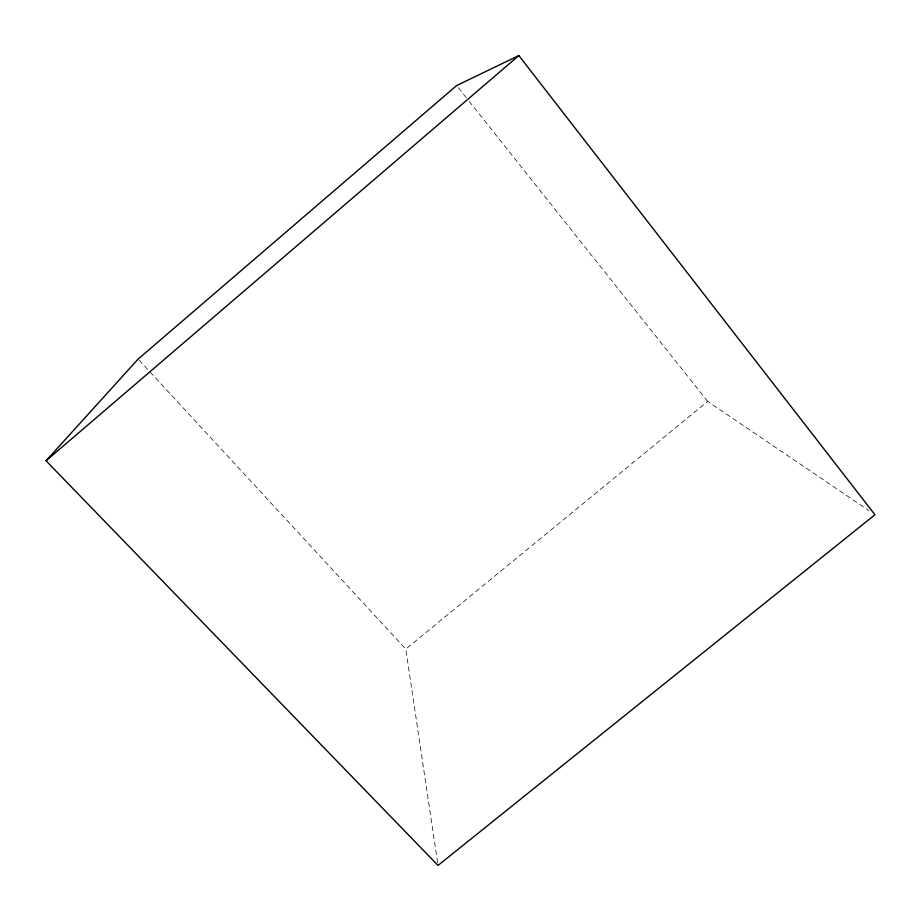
<?xml version="1.0" encoding="UTF-8"?>
<svg xmlns="http://www.w3.org/2000/svg" width="921" height="921" viewBox="0 0 921 921"><rect width="100%" height="100%" fill="white"/><g stroke="black" fill="none" stroke-linecap="round" stroke-linejoin="round"><path stroke-width="0.69" stroke-dasharray="4.61 3.45" d="M437.602 862.574L405.793 649.075L707.662 401.406L869.021 510.718M139.094 360.146L405.793 649.075M458.428 87.794L468.259 100.159M469.146 101.287L707.662 401.406"/><path stroke-width="1.38" d="M46.05 460.788L138.115 359.086L456.643 85.549L518.845 55.571L874.95 514.735L438.016 865.429L46.05 460.788L518.845 55.571"/></g></svg>
